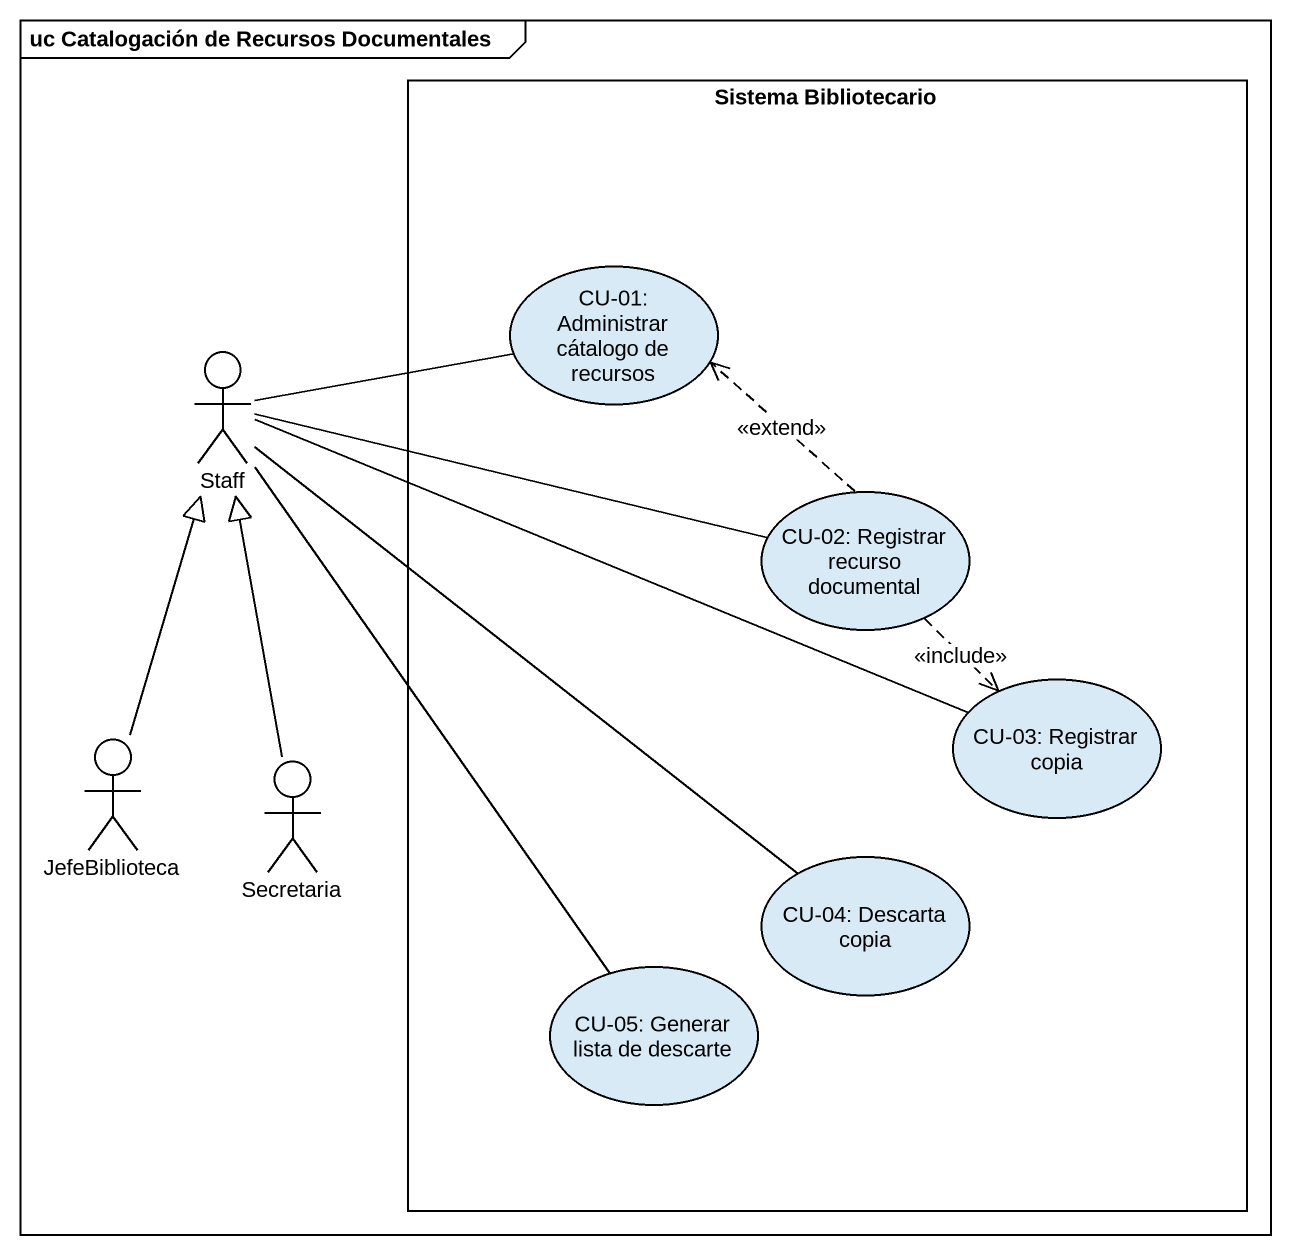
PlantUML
@startuml
mainframe uc Catalogación de Recursos Documentales
rectangle "Sistema Bibliotecario" as Sistema_Bibliotecario {
  usecase "CU-01: Administrar cátalogo de recursos" as CU_01_Administrar_cátalogo
  usecase "CU-02: Registrar recurso documental" as CU_02_Registrar_recurso
  usecase "CU-03: Registrar copia" as CU_03_Registrar_copia
  usecase "CU-04: Descarta copia" as CU_04_Descarta_copia
  usecase "CU-05: Generar lista de descarte" as CU_05_Generar_lista_de
}
actor Staff
actor JefeBiblioteca
actor Secretaria
Staff -right- CU_01_Administrar_cátalogo
Staff -right- CU_02_Registrar_recurso
Staff -right- CU_03_Registrar_copia
Staff -- CU_04_Descarta_copia
Staff -- CU_05_Generar_lista_de
CU_02_Registrar_recurso .up.> CU_01_Administrar_cátalogo : <<extend>>
CU_02_Registrar_recurso ..> CU_03_Registrar_copia : <<include>>
JefeBiblioteca -up-|> Staff
Secretaria -up-|> Staff
@enduml
